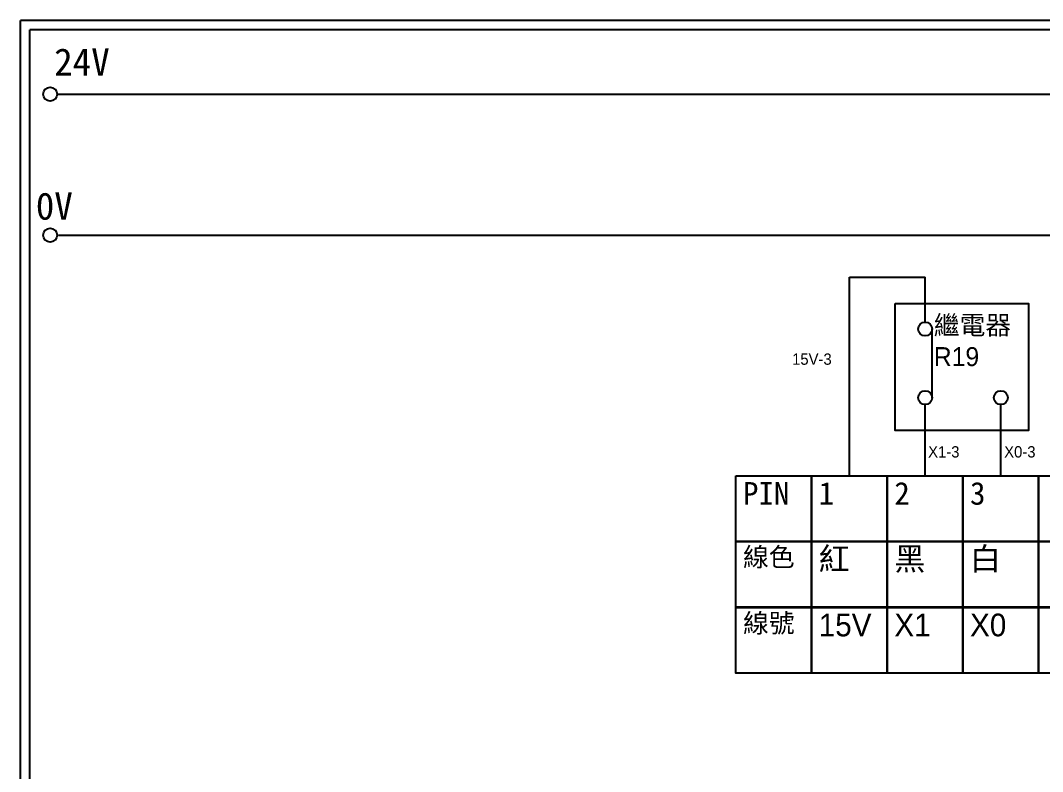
# Model space of a CAD drawing. Extents: x 627 to 914, y 3 to 207.
# Drawn here: x 627.2 to 762.4, y 107.6 to 207 of the extents above; entities that cross this region are included whole.
import ezdxf

# ---------------------------------------------------------------- set-up
doc = ezdxf.new("R2010")
doc.units = 0
doc.layers.get('0').update_dxf_attribs({"linetype": 'CONTINUOUS'})
doc.layers.add('圖框層', color=7, linetype='CONTINUOUS')
doc.layers.add('標尺寸層', color=3, linetype='CONTINUOUS')
doc.styles.add('STSL', font='kaiu.ttf')

msp = doc.modelspace()

# ---------------------------------------------------------------- linework, layer by layer
for points in [[(721.86, 146.73), (731.87, 146.73), (731.87, 138.07), (721.86, 138.07)], [(731.87, 146.73), (741.88, 146.73), (741.88, 138.07), (731.87, 138.07)], [(741.88, 146.73), (751.89, 146.73), (751.89, 138.07), (741.88, 138.07)], [(751.89, 146.73), (761.9, 146.73), (761.9, 138.07), (751.89, 138.07)], [(761.9, 146.73), (771.91, 146.73), (771.91, 138.07), (761.9, 138.07)], [(721.86, 138.07), (731.87, 138.07), (731.87, 129.4), (721.86, 129.4)], [(731.87, 138.07), (741.88, 138.07), (741.88, 129.4), (731.87, 129.4)], [(741.88, 138.07), (751.89, 138.07), (751.89, 129.4), (741.88, 129.4)], [(751.89, 138.07), (761.9, 138.07), (761.9, 129.4), (751.89, 129.4)], [(761.9, 138.07), (771.91, 138.07), (771.91, 129.4), (761.9, 129.4)], [(721.86, 129.32), (731.87, 129.32), (731.87, 120.66), (721.86, 120.66)], [(731.87, 129.32), (741.88, 129.32), (741.88, 120.66), (731.87, 120.66)], [(741.88, 129.32), (751.89, 129.32), (751.89, 120.66), (741.88, 120.66)], [(751.89, 129.32), (761.9, 129.32), (761.9, 120.66), (751.89, 120.66)], [(761.9, 129.32), (771.91, 129.32), (771.91, 120.66), (761.9, 120.66)]]:
    msp.add_lwpolyline(points, close=True)
at = {"layer": '圖框層', "color": 7}
for p, q in [((914.2, 206.97), (627.2, 206.97)), ((627.2, 3), (627.2, 206.97)), ((912.95, 205.72), (628.45, 205.72)), ((628.45, 4.25), (628.45, 205.72))]:
    msp.add_line(p, q, dxfattribs=at)
at = {"layer": '標尺寸層', "color": 7}
for p, q in [((632.04, 197.22), (909.63, 197.22)), ((632.25, 178.57), (910.12, 178.57))]:
    msp.add_line(p, q, dxfattribs=at)
at = {"layer": '標尺寸層'}
for p, q in [((736.88, 146.73), (736.88, 173.02)), ((736.88, 173.02), (746.89, 173.02)), ((746.89, 167.08), (746.89, 173.02)), ((747.81, 157.08), (747.81, 166.16)), ((746.89, 146.73), (746.89, 156.16)), ((756.9, 146.73), (756.9, 156.16))]:
    msp.add_line(p, q, dxfattribs=at)
msp.add_lwpolyline([(742.91, 169.55), (760.55, 169.55), (760.55, 152.74), (742.91, 152.74)], close=True, dxfattribs=at)
at = {"layer": '標尺寸層', "color": 7}
for centre in [(631.12, 197.22), (631.12, 178.57), (746.89, 166.16), (746.89, 157.08), (756.9, 157.08)]:
    msp.add_circle(centre, 0.92, dxfattribs=at)

# ---------------------------------------------------------------- texts
at = {"attachment_point": 1}
for s, insert, char_height, width in [('{\\fPMingLiU|b0|i0|c136|p18;繼電器\\PR19}', (748.04, 167.93), 2.5, 15.3981), ('{\\fPMingLiU|b0|i0|c136|p18;15V-3}', (729.29, 162.93), 1.5, 7.1851), ('{\\fPMingLiU|b0|i0|c136|p18;X1-3}', (747.29, 150.67), 1.5, 7.1851), ('{\\fPMingLiU|b0|i0|c136|p18;X0-3}', (757.35, 150.67), 1.5, 7.1851), ('PIN', (722.8, 145.93), 3, 8.2913), ('1', (732.81, 145.93), 3, 8.2913), ('2', (742.82, 145.93), 3, 8.2913), ('3', (752.83, 145.93), 3, 8.2913), ('{\\fPMingLiU|b0|i0|c136|p18;線色}', (722.8, 137.27), 2.5, 8.2913), ('{\\fPMingLiU|b0|i0|c136|p18;紅}', (732.81, 137.27), 3, 8.2913), ('{\\fPMingLiU|b0|i0|c136|p18;黑}', (742.82, 137.27), 3, 8.2913), ('{\\fPMingLiU|b0|i0|c136|p18;白}', (752.83, 137.27), 3, 8.2913), ('{\\fPMingLiU|b0|i0|c136|p18;線號}', (722.8, 128.52), 2.5, 8.2913), ('{\\fPMingLiU|b0|i0|c136|p18;15V}', (732.81, 128.52), 3, 8.2913), ('{\\fPMingLiU|b0|i0|c136|p18;X1}', (742.82, 128.52), 3, 8.2913), ('{\\fPMingLiU|b0|i0|c136|p18;X0}', (752.83, 128.52), 3, 8.2913)]:
    msp.add_mtext(s, dxfattribs=dict(at, insert=insert, char_height=char_height, width=width))
at = {"layer": '圖框層', "color": 4, "style": 'STSL'}
for s, p in [('24V', (631.66, 199.68)), ('0V', (629.23, 180.62))]:
    msp.add_text(s, height=3.6, dxfattribs=at).set_placement(p)

doc.saveas('drawing.dxf')
